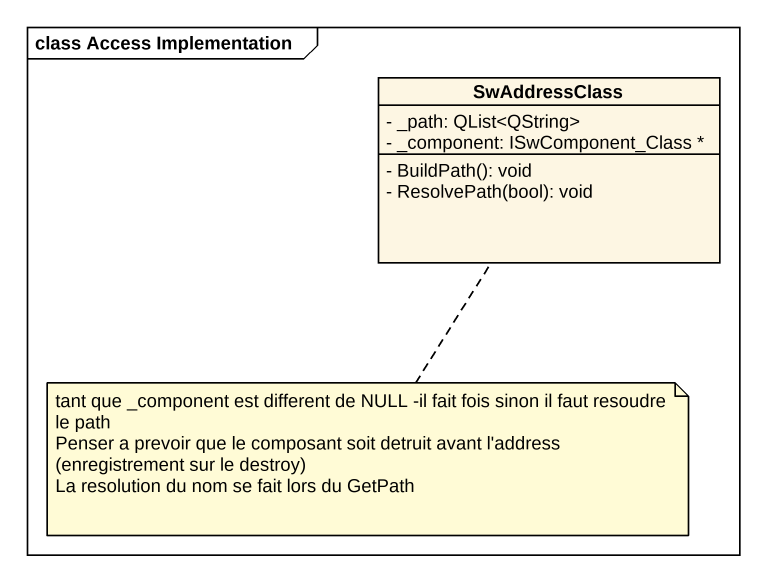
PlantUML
@startuml
mainframe class Access Implementation
hide circle
hide empty members
skinparam classAttributeIconSize 0
class SwAddressClass {
  - _path: QList<QString>
  - _component: ISwComponent_Class *
  - BuildPath(): void
  - ResolvePath(bool): void
}
note bottom of SwAddressClass
  tant que _component est different de NULL -il fait fois sinon il faut resoudre le path
  Penser a prevoir que le composant soit detruit avant l'address (enregistrement sur le destroy)
  La resolution du nom se fait lors du GetPath
end note
@enduml
